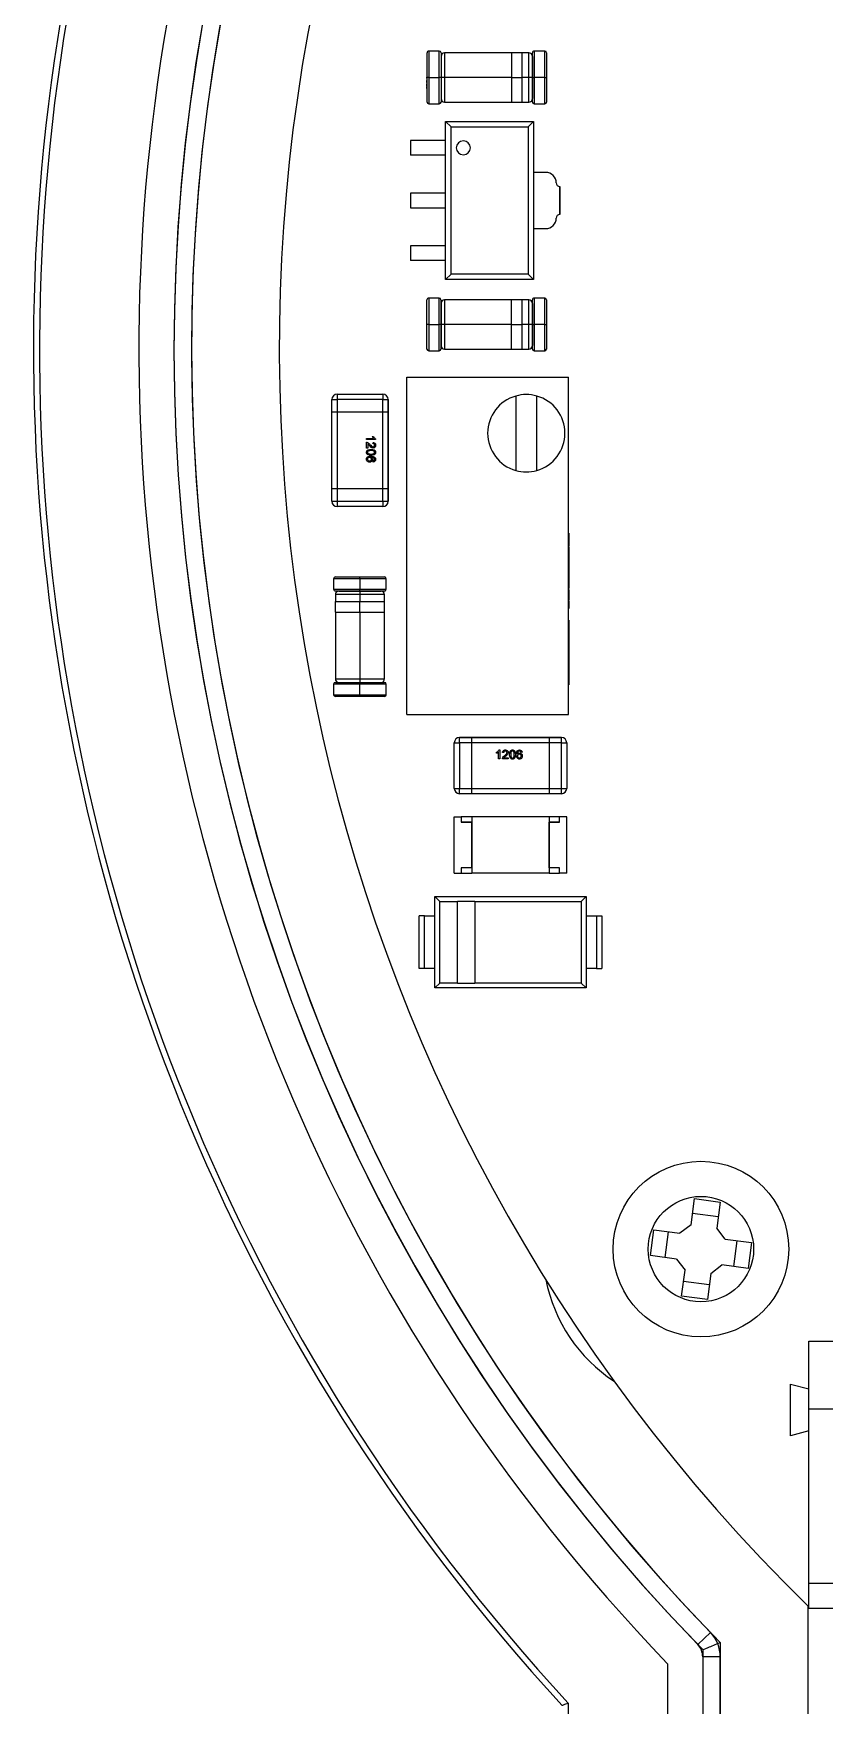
# Model space of a CAD drawing. Header units: millimetres. Extents: x 464 to 694, y 328 to 578.
# Drawn here: x 464.4 to 509.5, y 386.8 to 482 of the extents above; entities that cross this region are included whole.
import ezdxf

# ---------------------------------------------------------------- set-up
doc = ezdxf.new("R2010")
doc.units = ezdxf.units.MM

msp = doc.modelspace()

# ---------------------------------------------------------------- linework, layer by layer
at = {"color": 7, "linetype": 'Continuous', "lineweight": 25}
for p, q in [((486.832, 479.467), (486.832, 480.867)), ((487.532, 480.967), (486.932, 480.967)), ((486.932, 480.967), (486.932, 479.467)), ((487.532, 479.467), (487.532, 480.967)), ((487.632, 480.867), (487.632, 479.467)), ((491.634, 480.867), (487.834, 480.867)), ((487.834, 480.867), (487.834, 479.467)), ((492.234, 480.869), (491.634, 480.869)), ((491.634, 480.869), (491.634, 479.467)), ((492.234, 480.869), (492.234, 479.467)), ((492.634, 480.867), (492.234, 480.867)), ((492.634, 479.467), (492.634, 480.867)), ((492.836, 479.467), (492.836, 480.867)), ((493.536, 480.967), (492.936, 480.967)), ((492.936, 480.967), (492.936, 479.467)), ((493.536, 479.467), (493.536, 480.967)), ((493.636, 480.867), (493.636, 479.467)), ((486.83, 480.141), (486.832, 480.141)), ((486.83, 480.1), (486.832, 480.1)), ((486.83, 480), (486.832, 480)), ((486.83, 479.98), (486.832, 479.98)), ((486.83, 479.942), (486.832, 479.942)), ((486.83, 479.838), (486.832, 479.838)), ((487.634, 480.667), (487.632, 480.667)), ((487.634, 480.667), (487.634, 479.467)), ((492.836, 480.667), (492.834, 480.667)), ((492.834, 480.667), (492.834, 479.467)), ((486.83, 479.72), (486.832, 479.72)), ((486.83, 479.673), (486.832, 479.673)), ((486.83, 479.587), (486.832, 479.587)), ((486.83, 479.472), (486.83, 479.487)), ((486.83, 479.487), (486.832, 479.487)), ((486.83, 479.472), (486.832, 479.472)), ((486.83, 479.423), (486.83, 479.472)), ((486.83, 479.423), (486.832, 479.423)), ((486.83, 479.422), (486.83, 479.423)), ((486.83, 479.422), (486.832, 479.422)), ((486.83, 479.418), (486.832, 479.418)), ((486.83, 479.4), (486.832, 479.4)), ((486.83, 479.356), (486.832, 479.356)), ((486.83, 479.327), (486.832, 479.327)), ((486.83, 479.316), (486.832, 479.316)), ((486.83, 479.316), (486.832, 479.316)), ((486.83, 479.307), (486.832, 479.307)), ((486.83, 479.239), (486.83, 479.302)), ((486.83, 479.302), (486.832, 479.302)), ((486.83, 479.239), (486.832, 479.239)), ((486.83, 479.237), (486.83, 479.239)), ((486.83, 479.237), (486.832, 479.237)), ((486.83, 479.233), (486.83, 479.237)), ((486.83, 479.233), (486.832, 479.233)), ((486.83, 479.214), (486.83, 479.233)), ((486.83, 479.179), (486.83, 479.214)), ((486.83, 479.214), (486.832, 479.214)), ((486.83, 479.179), (486.832, 479.179)), ((486.83, 479.133), (486.832, 479.133)), ((486.83, 479.114), (486.832, 479.114)), ((486.83, 479.108), (486.83, 479.111)), ((486.83, 479.108), (486.832, 479.108)), ((486.83, 479.061), (486.83, 479.108)), ((486.83, 479.061), (486.832, 479.061)), ((486.83, 479.044), (486.83, 479.061)), ((486.83, 479.044), (486.832, 479.044)), ((486.83, 478.998), (486.83, 479.044)), ((486.83, 478.998), (486.832, 478.998)), ((486.83, 478.98), (486.832, 478.98)), ((486.83, 478.961), (486.832, 478.961)), ((486.83, 478.955), (486.832, 478.955)), ((486.83, 478.908), (486.83, 478.955)), ((486.83, 478.891), (486.83, 478.908)), ((486.83, 478.908), (486.832, 478.908)), ((486.83, 478.891), (486.832, 478.891)), ((486.83, 478.845), (486.83, 478.891)), ((486.83, 478.845), (486.832, 478.845)), ((486.932, 479.467), (486.832, 479.467)), ((486.832, 478.067), (486.832, 479.467)), ((486.932, 479.467), (487.532, 479.467)), ((486.932, 479.467), (486.932, 477.967)), ((487.632, 479.467), (487.532, 479.467)), ((487.532, 477.967), (487.532, 479.467)), ((487.632, 479.467), (487.632, 478.067)), ((487.632, 479.467), (487.634, 479.467)), ((487.634, 479.467), (487.634, 478.267)), ((487.834, 479.467), (487.634, 479.467)), ((491.634, 479.467), (487.834, 479.467)), ((487.834, 479.467), (487.834, 478.067)), ((491.634, 479.467), (492.234, 479.467)), ((491.634, 479.467), (491.634, 478.065)), ((492.234, 479.467), (492.234, 478.065)), ((492.634, 479.467), (492.234, 479.467)), ((492.834, 479.467), (492.634, 479.467)), ((492.634, 478.067), (492.634, 479.467)), ((492.834, 479.467), (492.834, 478.267)), ((492.836, 479.467), (492.834, 479.467)), ((492.836, 479.467), (492.936, 479.467)), ((492.836, 478.067), (492.836, 479.467)), ((493.536, 479.467), (492.936, 479.467)), ((492.936, 479.467), (492.936, 477.967)), ((493.536, 479.467), (493.636, 479.467)), ((493.536, 477.967), (493.536, 479.467)), ((493.636, 479.467), (493.636, 478.067)), ((486.932, 477.967), (487.532, 477.967)), ((487.632, 478.267), (487.634, 478.267)), ((487.834, 478.067), (491.634, 478.067)), ((491.634, 478.065), (492.234, 478.065)), ((492.234, 478.067), (492.634, 478.067)), ((492.834, 478.267), (492.836, 478.267)), ((492.936, 477.967), (493.536, 477.967)), ((487.892, 476.96), (488.201, 476.65)), ((487.892, 476.96), (492.892, 476.96)), ((487.892, 467.96), (487.892, 476.96)), ((492.892, 476.96), (492.583, 476.65)), ((492.892, 476.96), (492.892, 467.96)), ((492.892, 476.96), (492.892, 474.06)), ((488.201, 476.65), (492.583, 476.65)), ((488.201, 468.269), (488.201, 476.65)), ((492.583, 476.65), (492.583, 468.269)), ((485.892, 475.88), (485.892, 475.04)), ((487.892, 475.88), (485.892, 475.88)), ((487.892, 475.04), (485.892, 475.04)), ((493.592, 474.06), (492.892, 474.06)), ((494.192, 473.46), (494.192, 473.46)), ((494.392, 471.66), (494.392, 473.26)), ((494.392, 473.26), (494.392, 471.66)), ((494.392, 473.26), (494.392, 473.26)), ((485.892, 472.88), (485.892, 472.04)), ((487.892, 472.88), (485.892, 472.88)), ((485.892, 472.04), (487.892, 472.04)), ((494.192, 471.46), (494.192, 471.46)), ((494.392, 471.66), (494.392, 471.66)), ((492.892, 470.86), (492.892, 467.96)), ((492.892, 470.86), (493.592, 470.86)), ((485.892, 469.88), (485.892, 469.04)), ((487.892, 469.88), (485.892, 469.88)), ((487.892, 469.04), (485.892, 469.04)), ((487.892, 467.96), (488.201, 468.269)), ((492.892, 467.96), (487.892, 467.96)), ((492.583, 468.269), (488.201, 468.269)), ((492.583, 468.269), (492.892, 467.96)), ((486.827, 465.403), (486.827, 466.803)), ((487.527, 466.903), (486.927, 466.903)), ((486.927, 466.903), (486.927, 465.403)), ((487.527, 465.403), (487.527, 466.903)), ((487.627, 466.803), (487.627, 465.403)), ((487.629, 466.603), (487.627, 466.603)), ((487.629, 466.603), (487.629, 465.403)), ((491.629, 466.803), (487.829, 466.803)), ((487.829, 466.803), (487.829, 465.403)), ((492.229, 466.805), (491.629, 466.805)), ((491.629, 466.805), (491.629, 465.403)), ((492.229, 466.805), (492.229, 465.403)), ((492.629, 466.803), (492.229, 466.803)), ((492.629, 465.403), (492.629, 466.803)), ((492.831, 466.603), (492.829, 466.603)), ((492.829, 466.603), (492.829, 465.403)), ((492.831, 465.403), (492.831, 466.803)), ((493.531, 466.903), (492.931, 466.903)), ((492.931, 466.903), (492.931, 465.403)), ((493.531, 465.403), (493.531, 466.903)), ((493.631, 466.803), (493.631, 465.403)), ((486.825, 466.076), (486.827, 466.076)), ((486.825, 466.036), (486.827, 466.036)), ((486.825, 465.936), (486.827, 465.936)), ((486.825, 465.916), (486.827, 465.916)), ((486.825, 465.878), (486.827, 465.878)), ((486.825, 465.774), (486.827, 465.774)), ((486.825, 465.656), (486.827, 465.656)), ((486.825, 465.609), (486.827, 465.609)), ((486.825, 465.523), (486.827, 465.523)), ((486.825, 465.423), (486.827, 465.423)), ((486.825, 465.407), (486.825, 465.423)), ((486.825, 465.407), (486.827, 465.407)), ((486.825, 465.359), (486.825, 465.407)), ((486.825, 465.359), (486.827, 465.359)), ((486.825, 465.357), (486.825, 465.359)), ((486.825, 465.357), (486.827, 465.357)), ((486.825, 465.354), (486.827, 465.354)), ((486.825, 465.336), (486.827, 465.336)), ((486.825, 465.291), (486.827, 465.291)), ((486.825, 465.262), (486.827, 465.262)), ((486.825, 465.252), (486.827, 465.252)), ((486.825, 465.252), (486.827, 465.252)), ((486.825, 465.242), (486.827, 465.242)), ((486.825, 465.175), (486.825, 465.238)), ((486.825, 465.238), (486.827, 465.238)), ((486.825, 465.175), (486.827, 465.175)), ((486.825, 465.172), (486.825, 465.175)), ((486.825, 465.172), (486.827, 465.172)), ((486.825, 465.168), (486.825, 465.172)), ((486.825, 465.168), (486.827, 465.168)), ((486.825, 465.149), (486.825, 465.168)), ((486.825, 465.114), (486.825, 465.149)), ((486.825, 465.149), (486.827, 465.149)), ((486.825, 465.114), (486.827, 465.114)), ((486.825, 465.068), (486.827, 465.068)), ((486.825, 465.05), (486.827, 465.05)), ((486.825, 465.043), (486.825, 465.047)), ((486.825, 464.997), (486.825, 465.043)), ((486.825, 465.043), (486.827, 465.043)), ((486.825, 464.997), (486.827, 464.997)), ((486.825, 464.98), (486.825, 464.997)), ((486.825, 464.933), (486.825, 464.98)), ((486.825, 464.98), (486.827, 464.98)), ((486.825, 464.933), (486.827, 464.933)), ((486.825, 464.915), (486.827, 464.915)), ((486.825, 464.897), (486.827, 464.897)), ((486.825, 464.844), (486.825, 464.89)), ((486.825, 464.89), (486.827, 464.89)), ((486.825, 464.827), (486.825, 464.844)), ((486.825, 464.844), (486.827, 464.844)), ((486.825, 464.827), (486.827, 464.827)), ((486.825, 464.78), (486.825, 464.827)), ((486.825, 464.78), (486.827, 464.78)), ((486.827, 464.003), (486.827, 465.403)), ((486.927, 465.403), (486.827, 465.403)), ((486.927, 465.403), (487.527, 465.403)), ((486.927, 465.403), (486.927, 463.903)), ((487.627, 465.403), (487.527, 465.403)), ((487.527, 463.903), (487.527, 465.403)), ((487.627, 465.403), (487.627, 464.003)), ((487.627, 465.403), (487.629, 465.403)), ((487.829, 465.403), (487.629, 465.403)), ((487.629, 465.403), (487.629, 464.203)), ((491.629, 465.403), (487.829, 465.403)), ((487.829, 465.403), (487.829, 464.003)), ((491.629, 465.403), (492.229, 465.403)), ((491.629, 465.403), (491.629, 464.001)), ((492.229, 465.403), (492.229, 464.001)), ((492.629, 465.403), (492.229, 465.403)), ((492.829, 465.403), (492.629, 465.403)), ((492.629, 464.003), (492.629, 465.403)), ((492.829, 465.403), (492.829, 464.203)), ((492.831, 465.403), (492.829, 465.403)), ((492.831, 465.403), (492.931, 465.403)), ((492.831, 464.003), (492.831, 465.403)), ((493.531, 465.403), (492.931, 465.403)), ((492.931, 465.403), (492.931, 463.903)), ((493.531, 465.403), (493.631, 465.403)), ((493.531, 463.903), (493.531, 465.403)), ((493.631, 465.403), (493.631, 464.003)), ((486.927, 463.903), (487.527, 463.903)), ((487.627, 464.203), (487.629, 464.203)), ((487.829, 464.003), (491.629, 464.003)), ((491.629, 464.001), (492.229, 464.001)), ((492.229, 464.003), (492.629, 464.003)), ((492.829, 464.203), (492.831, 464.203)), ((492.931, 463.903), (493.531, 463.903)), ((485.683, 443.204), (485.683, 462.404)), ((485.683, 462.404), (494.883, 462.404)), ((494.883, 443.204), (494.883, 462.404)), ((481.417, 461.138), (481.717, 461.138)), ((481.417, 460.438), (481.417, 461.138)), ((481.717, 461.438), (484.317, 461.438)), ((481.717, 461.438), (481.717, 461.138)), ((484.317, 461.138), (481.717, 461.138)), ((481.717, 461.138), (481.717, 460.438)), ((484.317, 461.438), (484.317, 461.138)), ((484.317, 461.438), (484.317, 461.438)), ((484.317, 461.138), (484.617, 461.138)), ((484.317, 460.438), (484.317, 461.138)), ((484.617, 461.138), (484.617, 460.438)), ((484.617, 461.138), (484.617, 461.138)), ((484.617, 460.438), (484.617, 461.138)), ((491.883, 461.331), (491.883, 457.097)), ((493.083, 457.097), (493.083, 461.331)), ((481.417, 460.438), (481.717, 460.438)), ((481.417, 456.038), (481.417, 460.438)), ((481.717, 460.438), (481.717, 456.038)), ((481.717, 460.438), (484.317, 460.438)), ((484.317, 460.438), (484.617, 460.438)), ((484.317, 456.038), (484.317, 460.438)), ((484.617, 460.438), (484.617, 456.038)), ((484.617, 460.438), (484.617, 460.438)), ((484.617, 456.038), (484.617, 460.438)), ((483.392, 458.85), (483.392, 458.916)), ((483.392, 458.916), (483.792, 458.916)), ((483.906, 458.85), (483.392, 458.85)), ((483.716, 459.034), (483.777, 459.034)), ((483.906, 458.892), (483.906, 458.85)), ((483.906, 458.892), (483.906, 458.85)), ((483.392, 458.362), (483.392, 458.698)), ((483.458, 458.362), (483.392, 458.362)), ((483.458, 458.614), (483.458, 458.362)), ((483.458, 458.614), (483.458, 458.362)), ((483.761, 457.974), (483.745, 457.969)), ((483.754, 458.626), (483.761, 458.692)), ((483.766, 458.276), (483.782, 458.271)), ((483.774, 457.572), (483.767, 457.638)), ((481.417, 455.338), (481.417, 456.038)), ((481.717, 456.038), (481.417, 456.038)), ((484.317, 456.038), (481.717, 456.038)), ((481.717, 456.038), (481.717, 455.338)), ((484.317, 455.338), (484.317, 456.038)), ((484.617, 456.038), (484.317, 456.038)), ((484.617, 456.038), (484.617, 455.338)), ((484.617, 456.038), (484.617, 456.038)), ((484.617, 455.338), (484.617, 456.038)), ((481.417, 455.338), (481.717, 455.338)), ((481.717, 455.338), (484.317, 455.338)), ((481.717, 455.338), (481.717, 455.038)), ((484.317, 455.038), (481.717, 455.038)), ((484.317, 455.338), (484.617, 455.338)), ((484.317, 455.338), (484.317, 455.038)), ((484.317, 455.038), (484.317, 455.038)), ((484.617, 455.338), (484.617, 455.338)), ((494.903, 453.523), (494.883, 453.523)), ((494.903, 453.213), (494.883, 453.213)), ((494.903, 453.101), (494.883, 453.101)), ((494.903, 453.523), (494.903, 453.213)), ((494.903, 453.213), (494.903, 453.101)), ((494.903, 453.101), (494.903, 452.791)), ((494.903, 452.791), (494.883, 452.791)), ((494.903, 452.746), (494.883, 452.746)), ((494.903, 452.623), (494.883, 452.623)), ((494.903, 452.504), (494.883, 452.504)), ((494.903, 452.194), (494.883, 452.194)), ((494.903, 452.504), (494.903, 452.194)), ((494.903, 452.194), (494.903, 452.082)), ((494.903, 452.082), (494.883, 452.082)), ((494.903, 451.772), (494.883, 451.772)), ((494.903, 451.727), (494.883, 451.727)), ((494.903, 451.604), (494.883, 451.604)), ((494.903, 451.297), (494.883, 451.297)), ((494.903, 452.082), (494.903, 451.772)), ((494.903, 451.772), (494.903, 451.735)), ((494.903, 451.297), (494.903, 451.065)), ((481.515, 450.929), (481.515, 450.329)), ((483.015, 450.929), (481.515, 450.929)), ((481.515, 450.329), (483.015, 450.329)), ((481.615, 451.029), (483.015, 451.029)), ((483.015, 450.929), (483.015, 451.029)), ((483.015, 451.029), (484.415, 451.029)), ((483.015, 450.929), (483.015, 450.329)), ((484.515, 450.929), (483.015, 450.929)), ((483.015, 450.229), (483.015, 450.329)), ((483.015, 450.329), (484.515, 450.329)), ((484.515, 450.329), (484.515, 450.929)), ((494.903, 451.065), (494.883, 451.065)), ((494.903, 450.939), (494.883, 450.939)), ((494.903, 450.911), (494.883, 450.911)), ((494.903, 450.893), (494.883, 450.893)), ((494.903, 450.474), (494.883, 450.474)), ((494.903, 450.445), (494.883, 450.445)), ((494.903, 450.38), (494.883, 450.38)), ((494.903, 450.379), (494.883, 450.379)), ((494.903, 450.311), (494.883, 450.311)), ((494.903, 451.065), (494.903, 450.939)), ((494.903, 450.939), (494.903, 450.911)), ((494.903, 450.911), (494.903, 450.893)), ((494.903, 450.893), (494.903, 450.474)), ((494.903, 450.465), (494.903, 450.445)), ((481.613, 449.627), (481.613, 449.027)), ((481.613, 449.627), (483.015, 449.627)), ((483.015, 450.229), (481.615, 450.229)), ((481.615, 450.027), (481.615, 449.627)), ((483.015, 450.027), (481.615, 450.027)), ((481.815, 450.229), (481.815, 450.227)), ((481.815, 450.227), (483.015, 450.227)), ((484.415, 450.229), (483.015, 450.229)), ((483.015, 450.229), (483.015, 450.227)), ((483.015, 450.227), (483.015, 450.027)), ((483.015, 450.227), (484.215, 450.227)), ((483.015, 450.027), (483.015, 449.627)), ((484.415, 450.027), (483.015, 450.027)), ((483.015, 449.027), (483.015, 449.627)), ((483.015, 449.627), (484.417, 449.627)), ((484.215, 450.227), (484.215, 450.229)), ((484.415, 449.627), (484.415, 450.027)), ((484.417, 449.027), (484.417, 449.627)), ((494.903, 450.118), (494.883, 450.118)), ((494.903, 449.819), (494.883, 449.819)), ((494.903, 449.702), (494.883, 449.702)), ((494.903, 449.677), (494.883, 449.677)), ((494.903, 449.668), (494.883, 449.668)), ((494.903, 449.344), (494.883, 449.344)), ((494.903, 449.677), (494.903, 449.668)), ((494.903, 449.668), (494.903, 449.344)), ((494.903, 449.344), (494.903, 449.239)), ((481.613, 449.027), (483.015, 449.027)), ((481.615, 449.027), (481.615, 445.227)), ((483.015, 449.027), (484.417, 449.027)), ((483.015, 449.027), (483.015, 445.227)), ((484.415, 445.227), (484.415, 449.027)), ((494.903, 449.239), (494.883, 449.239)), ((494.903, 448.573), (494.883, 448.573)), ((494.903, 448), (494.883, 448)), ((494.903, 447.688), (494.883, 447.688)), ((494.903, 446.902), (494.883, 446.902)), ((494.903, 446.207), (494.883, 446.207)), ((494.903, 445.953), (494.883, 445.953)), ((494.903, 445.82), (494.883, 445.82)), ((481.515, 444.925), (481.515, 444.325)), ((483.015, 444.925), (481.515, 444.925)), ((481.615, 445.227), (483.015, 445.227)), ((481.615, 445.025), (483.015, 445.025)), ((481.815, 445.027), (481.815, 445.025)), ((481.815, 445.027), (483.015, 445.027)), ((483.015, 445.227), (483.015, 445.027)), ((483.015, 445.227), (484.415, 445.227)), ((483.015, 445.027), (484.215, 445.027)), ((483.015, 445.025), (483.015, 445.027)), ((483.015, 445.025), (483.015, 444.925)), ((483.015, 445.025), (484.415, 445.025)), ((483.015, 444.325), (483.015, 444.925)), ((484.515, 444.925), (483.015, 444.925)), ((484.215, 445.025), (484.215, 445.027)), ((484.515, 444.325), (484.515, 444.925)), ((494.903, 445.155), (494.883, 445.155)), ((494.903, 444.883), (494.883, 444.883)), ((481.515, 444.325), (483.015, 444.325)), ((483.015, 444.225), (481.615, 444.225)), ((482.342, 444.223), (482.342, 444.225)), ((482.382, 444.223), (482.382, 444.225)), ((482.482, 444.223), (482.482, 444.225)), ((482.502, 444.223), (482.502, 444.225)), ((482.54, 444.223), (482.54, 444.225)), ((482.644, 444.223), (482.644, 444.225)), ((482.762, 444.223), (482.762, 444.225)), ((482.809, 444.223), (482.809, 444.225)), ((482.895, 444.223), (482.895, 444.225)), ((482.995, 444.223), (482.995, 444.225)), ((483.011, 444.223), (482.995, 444.223)), ((483.011, 444.223), (483.011, 444.225)), ((483.059, 444.223), (483.011, 444.223)), ((483.015, 444.325), (483.015, 444.225)), ((483.015, 444.325), (484.515, 444.325)), ((484.415, 444.225), (483.015, 444.225)), ((483.059, 444.223), (483.059, 444.225)), ((483.061, 444.223), (483.059, 444.223)), ((483.061, 444.223), (483.061, 444.225)), ((483.064, 444.223), (483.064, 444.225)), ((483.082, 444.223), (483.082, 444.225)), ((483.127, 444.223), (483.127, 444.225)), ((483.156, 444.223), (483.156, 444.225)), ((483.166, 444.223), (483.166, 444.225)), ((483.166, 444.223), (483.166, 444.225)), ((483.176, 444.223), (483.176, 444.225)), ((483.18, 444.223), (483.18, 444.225)), ((483.243, 444.223), (483.18, 444.223)), ((483.243, 444.223), (483.243, 444.225)), ((483.246, 444.223), (483.243, 444.223)), ((483.246, 444.223), (483.246, 444.225)), ((483.25, 444.223), (483.246, 444.223)), ((483.25, 444.223), (483.25, 444.225)), ((483.269, 444.223), (483.25, 444.223)), ((483.269, 444.223), (483.269, 444.225)), ((483.304, 444.223), (483.269, 444.223)), ((483.304, 444.223), (483.304, 444.225)), ((483.35, 444.223), (483.35, 444.225)), ((483.368, 444.223), (483.368, 444.225)), ((483.375, 444.223), (483.371, 444.223)), ((483.375, 444.223), (483.375, 444.225)), ((483.421, 444.223), (483.375, 444.223)), ((483.421, 444.223), (483.421, 444.225)), ((483.438, 444.223), (483.421, 444.223)), ((483.438, 444.223), (483.438, 444.225)), ((483.485, 444.223), (483.438, 444.223)), ((483.485, 444.223), (483.485, 444.225)), ((483.503, 444.223), (483.503, 444.225)), ((483.521, 444.223), (483.521, 444.225)), ((483.528, 444.223), (483.528, 444.225)), ((483.574, 444.223), (483.528, 444.223)), ((483.574, 444.223), (483.574, 444.225)), ((483.591, 444.223), (483.574, 444.223)), ((483.591, 444.223), (483.591, 444.225)), ((483.638, 444.223), (483.591, 444.223)), ((483.638, 444.223), (483.638, 444.225)), ((485.683, 443.204), (494.883, 443.204)), ((488.685, 441.594), (488.685, 441.894)), ((488.685, 441.894), (489.385, 441.894)), ((488.685, 441.894), (488.685, 441.894)), ((489.385, 441.894), (488.685, 441.894)), ((489.385, 441.594), (489.385, 441.894)), ((489.385, 441.894), (493.785, 441.894)), ((489.385, 441.894), (489.385, 441.894)), ((493.785, 441.894), (489.385, 441.894)), ((493.785, 441.894), (493.785, 441.594)), ((493.785, 441.894), (494.485, 441.894)), ((494.485, 441.894), (493.785, 441.894)), ((493.785, 441.894), (493.785, 441.894)), ((494.485, 441.594), (494.485, 441.894)), ((494.485, 441.894), (494.485, 441.894)), ((488.385, 441.594), (488.685, 441.594)), ((488.385, 438.994), (488.385, 441.594)), ((488.385, 441.594), (488.385, 441.594)), ((488.685, 441.594), (488.685, 438.994)), ((489.385, 441.594), (488.685, 441.594)), ((489.385, 438.994), (489.385, 441.594)), ((493.785, 441.594), (489.385, 441.594)), ((490.789, 440.993), (490.789, 441.054)), ((490.908, 440.669), (490.908, 441.069)), ((490.931, 441.182), (490.974, 441.182)), ((490.931, 441.182), (490.974, 441.182)), ((490.974, 441.182), (490.974, 440.669)), ((491.197, 441.031), (491.132, 441.038)), ((491.21, 440.735), (491.461, 440.735)), ((491.21, 440.735), (491.461, 440.735)), ((491.461, 440.735), (491.461, 440.669)), ((491.548, 441.043), (491.552, 441.059)), ((491.926, 441.013), (491.928, 441.03)), ((492.251, 441.051), (492.185, 441.044)), ((494.485, 441.594), (493.785, 441.594)), ((493.785, 441.594), (493.785, 438.994)), ((494.485, 441.594), (494.785, 441.594)), ((494.485, 438.994), (494.485, 441.594)), ((494.785, 441.594), (494.785, 438.994)), ((494.785, 441.594), (494.785, 441.594)), ((490.974, 440.669), (490.908, 440.669)), ((491.461, 440.669), (491.125, 440.669)), ((488.385, 438.994), (488.685, 438.994)), ((488.685, 438.994), (489.385, 438.994)), ((488.685, 438.694), (488.685, 438.994)), ((489.385, 438.994), (493.785, 438.994)), ((489.385, 438.694), (489.385, 438.994)), ((493.785, 438.994), (494.485, 438.994)), ((493.785, 438.994), (493.785, 438.694)), ((494.485, 438.994), (494.785, 438.994)), ((494.485, 438.694), (494.485, 438.994)), ((489.385, 438.694), (488.685, 438.694)), ((493.785, 438.694), (489.385, 438.694)), ((494.485, 438.694), (493.785, 438.694)), ((488.383, 434.171), (488.383, 437.371)), ((488.383, 437.371), (488.783, 437.371)), ((488.383, 437.371), (488.383, 437.371)), ((488.383, 437.371), (488.483, 437.371)), ((488.483, 437.371), (488.483, 437.371)), ((488.483, 437.371), (488.783, 437.371)), ((488.783, 437.371), (488.783, 437.071)), ((489.383, 437.371), (488.783, 437.371)), ((489.383, 437.371), (488.783, 437.371)), ((488.783, 437.071), (489.383, 437.071)), ((489.383, 437.071), (488.783, 437.071)), ((489.383, 437.371), (489.383, 434.171)), ((493.783, 437.371), (489.383, 437.371)), ((493.783, 437.371), (489.383, 437.371)), ((489.383, 434.471), (489.383, 437.071)), ((493.783, 437.371), (493.783, 434.171)), ((494.383, 437.371), (493.783, 437.371)), ((494.383, 437.371), (493.783, 437.371)), ((493.783, 434.471), (493.783, 437.071)), ((493.783, 437.071), (494.383, 437.071)), ((494.383, 437.071), (493.783, 437.071)), ((494.783, 437.371), (494.383, 437.371)), ((494.683, 437.371), (494.383, 437.371)), ((494.383, 437.071), (494.383, 437.371)), ((494.683, 437.371), (494.683, 437.371)), ((494.783, 437.371), (494.683, 437.371)), ((494.783, 437.371), (494.783, 437.371)), ((494.783, 434.171), (494.783, 437.371)), ((488.383, 434.171), (488.783, 434.171)), ((489.383, 434.471), (488.783, 434.471)), ((488.783, 434.471), (488.783, 434.171)), ((488.783, 434.171), (489.383, 434.171)), ((493.783, 434.171), (489.383, 434.171)), ((494.383, 434.471), (493.783, 434.471)), ((493.783, 434.171), (494.383, 434.171)), ((494.383, 434.171), (494.383, 434.471)), ((494.783, 434.171), (494.383, 434.171)), ((487.284, 432.834), (495.884, 432.834)), ((487.562, 432.553), (487.284, 432.834)), ((487.284, 431.734), (487.284, 432.834)), ((487.562, 432.553), (488.562, 432.553)), ((487.562, 427.915), (487.562, 432.553)), ((488.562, 427.915), (488.562, 432.553)), ((489.562, 432.553), (488.562, 432.553)), ((489.562, 432.553), (495.605, 432.553)), ((489.562, 432.553), (489.562, 427.915)), ((495.605, 432.553), (495.884, 432.834)), ((495.605, 432.553), (495.605, 427.915)), ((495.884, 432.834), (495.884, 431.734)), ((486.384, 428.734), (486.384, 431.734)), ((486.684, 428.734), (486.684, 431.734)), ((486.684, 431.734), (487.284, 431.734)), ((487.284, 428.734), (487.284, 431.734)), ((495.884, 431.734), (495.884, 428.734)), ((495.884, 431.734), (496.484, 431.734)), ((496.484, 431.734), (496.484, 428.734)), ((496.784, 431.734), (496.784, 428.734)), ((487.284, 428.734), (486.684, 428.734)), ((487.284, 427.634), (487.284, 428.734)), ((495.884, 428.734), (495.884, 427.634)), ((496.484, 428.734), (495.884, 428.734)), ((487.284, 427.634), (487.562, 427.915)), ((495.884, 427.634), (487.284, 427.634)), ((488.562, 427.915), (487.562, 427.915)), ((488.562, 427.915), (489.562, 427.915)), ((495.605, 427.915), (489.562, 427.915)), ((495.605, 427.915), (495.884, 427.634)), ((501.861, 414.153), (502.056, 415.64)), ((502.056, 415.64), (503.524, 415.447)), ((503.524, 415.447), (503.329, 413.96)), ((501.861, 414.153), (501.233, 413.67)), ((501.947, 414.81), (503.415, 414.617)), ((499.553, 412.398), (499.746, 413.866)), ((499.746, 413.866), (501.233, 413.67)), ((500.383, 412.289), (500.576, 413.757)), ((503.811, 413.332), (503.329, 413.96)), ((503.811, 413.332), (505.298, 413.137)), ((504.468, 413.246), (504.276, 411.778)), ((505.298, 413.137), (505.106, 411.669)), ((501.04, 412.203), (499.553, 412.398)), ((501.04, 412.203), (501.523, 411.575)), ((501.328, 410.088), (501.523, 411.575)), ((502.99, 411.382), (502.795, 409.895)), ((502.99, 411.382), (503.618, 411.865)), ((505.106, 411.669), (503.618, 411.865)), ((502.904, 410.725), (501.437, 410.918)), ((502.795, 409.895), (501.328, 410.088)), ((508.576, 403.674), (508.576, 407.534)), ((508.576, 407.534), (578.576, 407.534)), ((507.516, 405.084), (508.576, 404.814)), ((507.516, 402.144), (507.516, 405.084)), ((508.576, 393.754), (508.576, 403.674)), ((508.576, 403.674), (578.576, 403.674)), ((508.576, 402.414), (507.516, 402.144)), ((508.576, 392.334), (508.576, 393.754)), ((508.576, 393.754), (578.576, 393.754)), ((508.526, 376.448), (508.526, 392.448)), ((508.576, 392.334), (578.576, 392.334)), ((502.964, 390.951), (502.245, 390.256)), ((503.526, 390.374), (503.526, 375.448)), ((502.526, 389.967), (502.526, 374.448)), ((503.526, 389.561), (502.526, 389.561)), ((502.526, 389.561), (502.526, 373.448)), ((502.526, 389.561), (502.526, 373.448)), ((503.526, 373.448), (503.526, 389.561)), ((500.526, 389.158), (500.526, 372.448)), ((500.526, 389.158), (500.526, 372.448)), ((494.869, 386.916), (494.869, 358.448))]:
    msp.add_line(p, q, dxfattribs=at)
for radius in [5, 3]:
    msp.add_circle((502.426, 412.768), radius, dxfattribs=at)
for centre, radius, start, end in [((578.526, 464), 100.099, 314.4115, 225.62855), ((578.526, 464), 114.099, 141.92777, 222.59109), ((578.526, 464), 114.099, 141.92777, 222.59109), ((578.526, 464), 114.099, 141.92777, 222.59109), ((578.526, 464), 113.756, 141.80392, 222.65841), ((578.526, 464), 108.099, 140.47388, 223.81654), ((578.526, 464), 108.099, 140.47388, 223.81654), ((578.526, 464), 106.099, 140.92895, 224.2492), ((578.526, 464), 106.099, 141.16164, 224.03127), ((578.526, 464), 106.099, 141.16164, 224.03127), ((578.526, 464), 105.099, 141.16164, 224.03127), ((578.526, 464), 105.099, 141.16164, 224.4704), ((486.932, 480.867), 0.1, 90.00001, 180.00001), ((487.532, 480.867), 0.1, 0.00001, 90.00001), ((487.834, 480.667), 0.2, 90.00001, 180.00001), ((492.634, 480.667), 0.2, 0.00001, 90.00001), ((492.936, 480.867), 0.1, 90.00001, 180.00001), ((493.536, 480.867), 0.1, 0.00001, 90.00001), ((486.932, 478.067), 0.1, 180.00001, 270.00001), ((487.532, 478.067), 0.1, 270.00001, 0.00001), ((487.834, 478.267), 0.2, 180.00001, 270.00001), ((492.634, 478.267), 0.2, 270.00001, 0.00001), ((492.936, 478.067), 0.1, 180.00001, 270.00001), ((493.536, 478.067), 0.1, 270.00001, 0.00001), ((488.901, 475.46), 0.4, 0, 180), ((488.901, 475.46), 0.4, 90, 180), ((488.901, 475.46), 0.4, 180, 0), ((488.901, 475.46), 0.4, 180, 270), ((493.592, 473.46), 0.6, 0, 90), ((493.592, 473.46), 0.6, 0, 90), ((494.392, 473.46), 0.2, 180, 270), ((494.392, 473.46), 0.2, 180, 270), ((493.592, 471.46), 0.6, 270, 0), ((493.592, 471.46), 0.6, 270, 0), ((494.392, 471.46), 0.2, 90, 180), ((494.392, 471.46), 0.2, 90, 180), ((486.927, 466.803), 0.1, 90.00001, 180.00001), ((487.527, 466.803), 0.1, 0.00001, 90.00001), ((487.829, 466.603), 0.2, 90.00001, 180.00001), ((492.629, 466.603), 0.2, 0.00001, 90.00001), ((492.931, 466.803), 0.1, 90.00001, 180.00001), ((493.531, 466.803), 0.1, 0.00001, 90.00001), ((486.927, 464.003), 0.1, 180.00001, 270.00001), ((487.527, 464.003), 0.1, 270.00001, 0.00001), ((487.829, 464.203), 0.2, 180.00001, 270.00001), ((492.629, 464.203), 0.2, 270.00001, 0.00001), ((492.931, 464.003), 0.1, 180.00001, 270.00001), ((493.531, 464.003), 0.1, 270.00001, 0.00001), ((481.717, 461.138), 0.3, 90, 180), ((484.317, 461.138), 0.3, 0, 90), ((484.317, 461.138), 0.3, 0, 90), ((492.483, 459.214), 2.2, 105.82662, 180), ((492.483, 459.214), 2.2, 74.17338, 105.82662), ((492.483, 459.214), 2.2, 0, 74.17338), ((492.483, 459.214), 2.2, 180, 254.17338), ((492.483, 459.214), 2.2, 285.82662, 0), ((492.483, 459.214), 2.2, 254.17338, 285.82662), ((481.717, 455.338), 0.3, 180, 270), ((484.317, 455.338), 0.3, 270, 0), ((484.317, 455.338), 0.3, 270, 0), ((481.615, 450.929), 0.1, 90, 180), ((481.615, 450.329), 0.1, 180, 270), ((484.415, 450.929), 0.1, 0, 90), ((484.415, 450.329), 0.1, 270, 0), ((481.815, 450.027), 0.2, 90, 180), ((484.215, 450.027), 0.2, 0, 90), ((481.615, 444.925), 0.1, 90, 180), ((481.815, 445.227), 0.2, 180, 270), ((484.215, 445.227), 0.2, 270, 0), ((484.415, 444.925), 0.1, 0, 90), ((481.615, 444.325), 0.1, 180, 270), ((484.415, 444.325), 0.1, 270, 0), ((488.685, 441.594), 0.3, 90, 180), ((488.685, 441.594), 0.3, 90, 180), ((494.485, 441.594), 0.3, 0, 90), ((494.485, 441.594), 0.3, 0, 90), ((488.685, 438.994), 0.3, 180, 270), ((494.485, 438.994), 0.3, 270, 0), ((502.426, 412.768), 9, 191.19693, 236.70245), ((501.526, 389.561), 2, 0, 44.03127), ((501.526, 389.561), 1, 0, 44.03127), ((501.526, 389.561), 1, 0, 44.03127)]:
    msp.add_arc(centre, radius, start, end, dxfattribs=at)
for points, knots in [([(483.792, 458.916), (483.775, 458.936), (483.745, 458.972), (483.725, 459.015), (483.716, 459.034)], [0, 0, 0, 0, 0.559686, 1, 1, 1, 1]), ([(483.777, 459.034), (483.795, 459.002), (483.828, 458.945), (483.882, 458.908), (483.906, 458.892)], [0, 0, 0, 0, 0.560427, 1, 1, 1, 1]), ([(483.777, 459.034), (483.795, 459.002), (483.828, 458.945), (483.882, 458.908), (483.906, 458.892)], [0, 0, 0, 0, 0.560427, 1, 1, 1, 1]), ([(483.385, 458.125), (483.387, 458.15), (483.391, 458.194), (483.422, 458.226), (483.435, 458.24)], [0, 0, 0, 0, 0.559716, 1, 1, 1, 1]), ([(483.645, 457.961), (483.616, 457.962), (483.558, 457.963), (483.487, 457.98), (483.436, 458.009), (483.405, 458.041), (483.388, 458.082), (483.386, 458.111), (483.385, 458.125)], [0, 0, 0, 0, 0.250479, 0.500353, 0.625387, 0.750173, 0.874968, 1, 1, 1, 1]), ([(483.385, 457.728), (483.387, 457.75), (483.391, 457.793), (483.427, 457.849), (483.485, 457.889), (483.556, 457.906), (483.607, 457.907), (483.632, 457.908)], [0, 0, 0, 0, 0.186506, 0.372724, 0.558994, 0.779255, 1, 1, 1, 1]), ([(483.392, 458.698), (483.401, 458.698), (483.416, 458.698), (483.431, 458.693), (483.438, 458.691)], [0, 0, 0, 0, 0.5599563, 1, 1, 1, 1]), ([(483.435, 458.24), (483.472, 458.258), (483.539, 458.289), (483.613, 458.29), (483.645, 458.29)], [0, 0, 0, 0, 0.557973, 1, 1, 1, 1]), ([(483.438, 458.691), (483.47, 458.675), (483.527, 458.645), (483.566, 458.595), (483.584, 458.573)], [0, 0, 0, 0, 0.558359, 1, 1, 1, 1]), ([(483.438, 458.691), (483.47, 458.675), (483.527, 458.645), (483.566, 458.595), (483.584, 458.573)], [0, 0, 0, 0, 0.558359, 1, 1, 1, 1]), ([(483.645, 458.224), (483.625, 458.224), (483.583, 458.223), (483.531, 458.216), (483.491, 458.203), (483.467, 458.183), (483.448, 458.157), (483.446, 458.136), (483.445, 458.125)], [0, 0, 0, 0, 0.250525, 0.500809, 0.625902, 0.750761, 0.875415, 1, 1, 1, 1]), ([(483.445, 458.125), (483.446, 458.115), (483.448, 458.094), (483.467, 458.068), (483.491, 458.048), (483.531, 458.034), (483.583, 458.028), (483.625, 458.027), (483.645, 458.027)], [0, 0, 0, 0, 0.124544, 0.249196, 0.374051, 0.499141, 0.749452, 1, 1, 1, 1]), ([(483.553, 458.512), (483.537, 458.532), (483.508, 458.569), (483.473, 458.6), (483.458, 458.614)], [0, 0, 0, 0, 0.560619, 1, 1, 1, 1]), ([(483.764, 458.369), (483.739, 458.373), (483.69, 458.379), (483.619, 458.435), (483.578, 458.482), (483.553, 458.512)], [0, 0, 0, 0, 0.278741, 0.558834, 1, 1, 1, 1]), ([(483.584, 458.573), (483.612, 458.54), (483.651, 458.494), (483.712, 458.444), (483.746, 458.438), (483.763, 458.435)], [0, 0, 0, 0, 0.561313, 0.781386, 1, 1, 1, 1]), ([(483.584, 458.573), (483.612, 458.54), (483.651, 458.494), (483.712, 458.444), (483.746, 458.438), (483.763, 458.435)], [0, 0, 0, 0, 0.561313, 0.781386, 1, 1, 1, 1]), ([(483.632, 457.908), (483.675, 457.907), (483.752, 457.906), (483.818, 457.869), (483.847, 457.852)], [0, 0, 0, 0, 0.561396, 1, 1, 1, 1]), ([(483.645, 458.29), (483.674, 458.289), (483.732, 458.288), (483.804, 458.271), (483.855, 458.242), (483.885, 458.21), (483.903, 458.169), (483.905, 458.14), (483.906, 458.125)], [0, 0, 0, 0, 0.2504947, 0.5003715, 0.625439, 0.7502082, 0.8749802, 1, 1, 1, 1]), ([(483.811, 458.194), (483.781, 458.205), (483.728, 458.224), (483.671, 458.224), (483.645, 458.224)], [0, 0, 0, 0, 0.558059, 1, 1, 1, 1]), ([(483.645, 458.027), (483.666, 458.027), (483.708, 458.028), (483.76, 458.034), (483.8, 458.048), (483.825, 458.068), (483.843, 458.095), (483.845, 458.116), (483.846, 458.126)], [0, 0, 0, 0, 0.250523, 0.5008, 0.625865, 0.75074, 0.875367, 1, 1, 1, 1]), ([(483.906, 458.125), (483.905, 458.111), (483.903, 458.082), (483.885, 458.041), (483.856, 458.008), (483.803, 457.981), (483.733, 457.962), (483.674, 457.961), (483.645, 457.961)], [0, 0, 0, 0, 0.1250187, 0.2499347, 0.3746347, 0.4996956, 0.7495805, 1, 1, 1, 1]), ([(483.846, 458.529), (483.845, 458.543), (483.843, 458.571), (483.82, 458.605), (483.788, 458.623), (483.765, 458.625), (483.754, 458.626)], [0, 0, 0, 0, 0.2804101, 0.559489, 0.7793747, 1, 1, 1, 1]), ([(483.761, 458.692), (483.784, 458.688), (483.829, 458.68), (483.879, 458.636), (483.903, 458.581), (483.905, 458.545), (483.906, 458.527)], [0, 0, 0, 0, 0.2802352, 0.558893, 0.7791323, 1, 1, 1, 1]), ([(483.761, 458.692), (483.784, 458.688), (483.829, 458.68), (483.879, 458.636), (483.903, 458.581), (483.905, 458.545), (483.906, 458.527)], [0, 0, 0, 0, 0.280235, 0.558893, 0.779132, 1, 1, 1, 1]), ([(483.763, 458.435), (483.776, 458.437), (483.803, 458.44), (483.83, 458.467), (483.845, 458.498), (483.846, 458.518), (483.846, 458.529)], [0, 0, 0, 0, 0.27908, 0.558612, 0.779043, 1, 1, 1, 1]), ([(483.906, 458.527), (483.904, 458.505), (483.901, 458.46), (483.865, 458.406), (483.817, 458.374), (483.781, 458.371), (483.764, 458.369)], [0, 0, 0, 0, 0.280482, 0.559644, 0.779749, 1, 1, 1, 1]), ([(483.906, 458.527), (483.904, 458.505), (483.901, 458.46), (483.865, 458.406), (483.817, 458.374), (483.781, 458.371), (483.764, 458.369)], [0, 0, 0, 0, 0.2804823, 0.5596436, 0.7797486, 1, 1, 1, 1]), ([(483.846, 458.126), (483.846, 458.134), (483.845, 458.148), (483.834, 458.174), (483.82, 458.187), (483.811, 458.194)], [0, 0, 0, 0, 0.280453, 0.560688, 1, 1, 1, 1]), ([(483.561, 457.566), (483.536, 457.568), (483.486, 457.573), (483.426, 457.613), (483.391, 457.669), (483.387, 457.708), (483.385, 457.728)], [0, 0, 0, 0, 0.28023, 0.559761, 0.779759, 1, 1, 1, 1]), ([(483.562, 457.842), (483.546, 457.84), (483.512, 457.836), (483.472, 457.81), (483.448, 457.773), (483.446, 457.746), (483.445, 457.733)], [0, 0, 0, 0, 0.280082, 0.55977, 0.779688, 1, 1, 1, 1]), ([(483.562, 457.842), (483.546, 457.84), (483.512, 457.836), (483.472, 457.81), (483.448, 457.773), (483.446, 457.746), (483.445, 457.733)], [0, 0, 0, 0, 0.280082, 0.55977, 0.779688, 1, 1, 1, 1]), ([(483.445, 457.733), (483.446, 457.717), (483.45, 457.684), (483.483, 457.65), (483.521, 457.634), (483.546, 457.632), (483.559, 457.631)], [0, 0, 0, 0, 0.279489, 0.558551, 0.778978, 1, 1, 1, 1]), ([(483.559, 457.631), (483.575, 457.633), (483.607, 457.635), (483.646, 457.661), (483.666, 457.698), (483.668, 457.723), (483.669, 457.736)], [0, 0, 0, 0, 0.280456, 0.559364, 0.779311, 1, 1, 1, 1]), ([(483.728, 457.717), (483.725, 457.694), (483.718, 457.647), (483.672, 457.596), (483.617, 457.569), (483.58, 457.567), (483.561, 457.566)], [0, 0, 0, 0, 0.279141, 0.558815, 0.77917, 1, 1, 1, 1]), ([(483.728, 457.717), (483.725, 457.694), (483.718, 457.647), (483.672, 457.596), (483.617, 457.569), (483.58, 457.567), (483.561, 457.566)], [0, 0, 0, 0, 0.279141, 0.558815, 0.77917, 1, 1, 1, 1]), ([(483.669, 457.736), (483.667, 457.751), (483.663, 457.783), (483.635, 457.819), (483.6, 457.84), (483.575, 457.841), (483.562, 457.842)], [0, 0, 0, 0, 0.2797398, 0.5593387, 0.7794116, 1, 1, 1, 1]), ([(483.831, 457.781), (483.819, 457.793), (483.794, 457.818), (483.733, 457.84), (483.688, 457.841), (483.66, 457.842)], [0, 0, 0, 0, 0.279359, 0.559176, 1, 1, 1, 1]), ([(483.66, 457.842), (483.681, 457.823), (483.72, 457.79), (483.725, 457.74), (483.728, 457.717)], [0, 0, 0, 0, 0.558625, 1, 1, 1, 1]), ([(483.66, 457.842), (483.681, 457.823), (483.72, 457.79), (483.725, 457.74), (483.728, 457.717)], [0, 0, 0, 0, 0.558625, 1, 1, 1, 1]), ([(483.767, 457.638), (483.778, 457.641), (483.797, 457.646), (483.813, 457.657), (483.82, 457.662)], [0, 0, 0, 0, 0.5604877, 1, 1, 1, 1]), ([(483.906, 457.72), (483.904, 457.7), (483.901, 457.659), (483.867, 457.61), (483.822, 457.581), (483.79, 457.575), (483.774, 457.572)], [0, 0, 0, 0, 0.280049, 0.559187, 0.779374, 1, 1, 1, 1]), ([(483.906, 457.72), (483.904, 457.7), (483.901, 457.659), (483.867, 457.61), (483.822, 457.581), (483.79, 457.575), (483.774, 457.572)], [0, 0, 0, 0, 0.280049, 0.5591871, 0.7793744, 1, 1, 1, 1]), ([(483.82, 457.662), (483.829, 457.672), (483.844, 457.691), (483.846, 457.714), (483.846, 457.725)], [0, 0, 0, 0, 0.559004, 1, 1, 1, 1]), ([(483.846, 457.725), (483.846, 457.736), (483.844, 457.756), (483.835, 457.773), (483.831, 457.781)], [0, 0, 0, 0, 0.559717, 1, 1, 1, 1]), ([(483.847, 457.852), (483.866, 457.831), (483.901, 457.793), (483.904, 457.743), (483.906, 457.72)], [0, 0, 0, 0, 0.55838, 1, 1, 1, 1]), ([(483.847, 457.852), (483.866, 457.831), (483.901, 457.793), (483.904, 457.743), (483.906, 457.72)], [0, 0, 0, 0, 0.55838, 1, 1, 1, 1]), ([(494.903, 452.746), (494.903, 452.744), (494.903, 452.741), (494.903, 452.706), (494.903, 452.655), (494.903, 452.623)], [0, 0, 0, 0, 0.297635, 0.573106, 1, 1, 1, 1]), ([(494.903, 452.623), (494.903, 452.6), (494.903, 452.566), (494.903, 452.525), (494.903, 452.513)], [0, 0, 0, 0, 0.691769, 1, 1, 1, 1]), ([(494.903, 451.727), (494.903, 451.725), (494.903, 451.722), (494.903, 451.688), (494.903, 451.636), (494.903, 451.604)], [0, 0, 0, 0, 0.297635, 0.573106, 1, 1, 1, 1]), ([(494.903, 451.604), (494.903, 451.581), (494.903, 451.533), (494.903, 451.429), (494.903, 451.348), (494.903, 451.297)], [0, 0, 0, 0, 0.270752, 0.542504, 1, 1, 1, 1]), ([(494.903, 450.445), (494.903, 450.434), (494.903, 450.413), (494.903, 450.386), (494.903, 450.382), (494.903, 450.38)], [0, 0, 0, 0, 0.292205, 0.564001, 1, 1, 1, 1]), ([(494.903, 450.311), (494.903, 450.278), (494.903, 450.216), (494.903, 450.15), (494.903, 450.118)], [0, 0, 0, 0, 0.516592, 1, 1, 1, 1]), ([(494.903, 450.118), (494.903, 450.086), (494.903, 450.023), (494.903, 449.916), (494.903, 449.856), (494.903, 449.819)], [0, 0, 0, 0, 0.293831, 0.569592, 1, 1, 1, 1]), ([(494.903, 449.819), (494.903, 449.799), (494.903, 449.759), (494.903, 449.711), (494.903, 449.705), (494.903, 449.702)], [0, 0, 0, 0, 0.267699, 0.537674, 1, 1, 1, 1]), ([(494.903, 449.795), (494.903, 449.791), (494.903, 449.775), (494.903, 449.775), (494.903, 449.774)], [0, 0, 0, 0, 0.2662768, 1, 1, 1, 1]), ([(494.903, 448.573), (494.903, 448.567), (494.903, 448.556), (494.903, 448.483), (494.903, 448.369), (494.903, 448.209), (494.903, 448.07), (494.903, 448)], [0, 0, 0, 0, 0.18887, 0.374476, 0.559325, 0.777967, 1, 1, 1, 1]), ([(494.903, 448), (494.903, 447.98), (494.903, 447.94), (494.903, 447.84), (494.903, 447.746), (494.903, 447.688)], [0, 0, 0, 0, 0.278102, 0.557501, 1, 1, 1, 1]), ([(494.903, 447.688), (494.903, 447.624), (494.903, 447.497), (494.903, 447.291), (494.903, 447.091), (494.903, 446.965), (494.903, 446.902)], [0, 0, 0, 0, 0.281918, 0.560799, 0.77963, 1, 1, 1, 1]), ([(494.903, 446.902), (494.903, 446.831), (494.903, 446.692), (494.903, 446.506), (494.903, 446.343), (494.903, 446.253), (494.903, 446.207)], [0, 0, 0, 0, 0.283577, 0.56182, 0.780035, 1, 1, 1, 1]), ([(494.903, 446.207), (494.903, 446.155), (494.903, 446.061), (494.903, 445.986), (494.903, 445.953)], [0, 0, 0, 0, 0.55532, 1, 1, 1, 1]), ([(494.903, 445.953), (494.903, 445.928), (494.903, 445.884), (494.903, 445.84), (494.903, 445.82)], [0, 0, 0, 0, 0.560098, 1, 1, 1, 1]), ([(494.903, 445.82), (494.903, 445.751), (494.903, 445.614), (494.903, 445.432), (494.903, 445.277), (494.903, 445.196), (494.903, 445.155)], [0, 0, 0, 0, 0.279514, 0.556829, 0.776455, 1, 1, 1, 1]), ([(494.903, 445.155), (494.903, 445.11), (494.903, 445.019), (494.903, 444.938), (494.903, 444.891), (494.903, 444.886), (494.903, 444.883)], [0, 0, 0, 0, 0.279613, 0.557783, 0.777563, 1, 1, 1, 1]), ([(490.789, 441.054), (490.821, 441.072), (490.878, 441.104), (490.915, 441.159), (490.931, 441.182)], [0, 0, 0, 0, 0.560427, 1, 1, 1, 1]), ([(490.789, 441.054), (490.821, 441.072), (490.878, 441.104), (490.915, 441.159), (490.931, 441.182)], [0, 0, 0, 0, 0.560427, 1, 1, 1, 1]), ([(490.908, 441.069), (490.887, 441.052), (490.851, 441.022), (490.808, 441.002), (490.789, 440.993)], [0, 0, 0, 0, 0.559686, 1, 1, 1, 1]), ([(491.132, 441.038), (491.135, 441.06), (491.143, 441.106), (491.187, 441.156), (491.242, 441.179), (491.278, 441.181), (491.296, 441.182)], [0, 0, 0, 0, 0.2802352, 0.558893, 0.7791323, 1, 1, 1, 1]), ([(491.132, 441.038), (491.135, 441.06), (491.143, 441.106), (491.187, 441.156), (491.242, 441.179), (491.278, 441.181), (491.296, 441.182)], [0, 0, 0, 0, 0.280235, 0.558893, 0.779132, 1, 1, 1, 1]), ([(491.132, 440.714), (491.148, 440.746), (491.178, 440.804), (491.228, 440.843), (491.25, 440.861)], [0, 0, 0, 0, 0.558359, 1, 1, 1, 1]), ([(491.132, 440.714), (491.148, 440.746), (491.178, 440.804), (491.228, 440.843), (491.25, 440.861)], [0, 0, 0, 0, 0.558359, 1, 1, 1, 1]), ([(491.295, 441.123), (491.281, 441.122), (491.252, 441.12), (491.218, 441.097), (491.2, 441.064), (491.198, 441.042), (491.197, 441.031)], [0, 0, 0, 0, 0.28041, 0.559489, 0.779375, 1, 1, 1, 1]), ([(491.312, 440.83), (491.291, 440.814), (491.254, 440.785), (491.223, 440.75), (491.21, 440.735)], [0, 0, 0, 0, 0.560619, 1, 1, 1, 1]), ([(491.25, 440.861), (491.283, 440.889), (491.329, 440.928), (491.379, 440.989), (491.385, 441.023), (491.388, 441.04)], [0, 0, 0, 0, 0.5613127, 0.7813859, 1, 1, 1, 1]), ([(491.25, 440.861), (491.283, 440.889), (491.329, 440.928), (491.379, 440.989), (491.385, 441.023), (491.388, 441.04)], [0, 0, 0, 0, 0.561313, 0.781386, 1, 1, 1, 1]), ([(491.388, 441.04), (491.387, 441.053), (491.383, 441.079), (491.357, 441.107), (491.326, 441.121), (491.305, 441.123), (491.295, 441.123)], [0, 0, 0, 0, 0.27908, 0.558612, 0.779043, 1, 1, 1, 1]), ([(491.296, 441.182), (491.319, 441.181), (491.363, 441.178), (491.417, 441.142), (491.449, 441.093), (491.453, 441.058), (491.454, 441.041)], [0, 0, 0, 0, 0.2804823, 0.5596436, 0.7797486, 1, 1, 1, 1]), ([(491.296, 441.182), (491.319, 441.181), (491.363, 441.178), (491.417, 441.142), (491.449, 441.093), (491.453, 441.058), (491.454, 441.041)], [0, 0, 0, 0, 0.280482, 0.559644, 0.779749, 1, 1, 1, 1]), ([(491.454, 441.041), (491.451, 441.016), (491.444, 440.967), (491.389, 440.896), (491.341, 440.855), (491.312, 440.83)], [0, 0, 0, 0, 0.278741, 0.558834, 1, 1, 1, 1]), ([(491.533, 440.922), (491.534, 440.951), (491.536, 441.009), (491.552, 441.081), (491.581, 441.132), (491.613, 441.162), (491.654, 441.18), (491.683, 441.182), (491.698, 441.182)], [0, 0, 0, 0, 0.250495, 0.500372, 0.625439, 0.750208, 0.87498, 1, 1, 1, 1]), ([(491.583, 440.712), (491.566, 440.749), (491.534, 440.816), (491.534, 440.89), (491.533, 440.922)], [0, 0, 0, 0, 0.557973, 1, 1, 1, 1]), ([(491.629, 441.088), (491.618, 441.058), (491.599, 441.004), (491.599, 440.947), (491.599, 440.922)], [0, 0, 0, 0, 0.5580588, 1, 1, 1, 1]), ([(491.599, 440.922), (491.599, 440.901), (491.6, 440.86), (491.607, 440.808), (491.62, 440.768), (491.64, 440.743), (491.666, 440.725), (491.687, 440.723), (491.698, 440.721)], [0, 0, 0, 0, 0.250525, 0.500809, 0.625902, 0.750761, 0.875415, 1, 1, 1, 1]), ([(491.697, 441.123), (491.69, 441.123), (491.675, 441.122), (491.65, 441.111), (491.637, 441.097), (491.629, 441.088)], [0, 0, 0, 0, 0.280453, 0.560688, 1, 1, 1, 1]), ([(491.797, 440.922), (491.796, 440.943), (491.796, 440.985), (491.789, 441.037), (491.775, 441.077), (491.755, 441.102), (491.729, 441.12), (491.708, 441.122), (491.697, 441.123)], [0, 0, 0, 0, 0.250523, 0.5008, 0.625865, 0.75074, 0.875367, 1, 1, 1, 1]), ([(491.698, 441.182), (491.712, 441.182), (491.742, 441.18), (491.782, 441.162), (491.815, 441.132), (491.842, 441.08), (491.861, 441.009), (491.862, 440.951), (491.863, 440.922)], [0, 0, 0, 0, 0.125019, 0.249935, 0.374635, 0.499696, 0.749581, 1, 1, 1, 1]), ([(491.863, 440.922), (491.862, 440.893), (491.86, 440.835), (491.843, 440.763), (491.815, 440.713), (491.782, 440.682), (491.742, 440.665), (491.712, 440.663), (491.698, 440.662)], [0, 0, 0, 0, 0.250479, 0.500353, 0.625387, 0.750173, 0.874968, 1, 1, 1, 1]), ([(491.698, 440.721), (491.708, 440.723), (491.729, 440.725), (491.756, 440.743), (491.775, 440.768), (491.789, 440.808), (491.796, 440.86), (491.796, 440.901), (491.797, 440.922)], [0, 0, 0, 0, 0.124544, 0.249196, 0.374051, 0.499141, 0.749452, 1, 1, 1, 1]), ([(491.915, 440.909), (491.916, 440.952), (491.917, 441.029), (491.955, 441.095), (491.971, 441.124)], [0, 0, 0, 0, 0.561396, 1, 1, 1, 1]), ([(492.095, 440.662), (492.074, 440.664), (492.03, 440.668), (491.974, 440.704), (491.935, 440.762), (491.918, 440.833), (491.916, 440.884), (491.915, 440.909)], [0, 0, 0, 0, 0.186506, 0.372724, 0.558994, 0.779255, 1, 1, 1, 1]), ([(491.971, 441.124), (491.992, 441.143), (492.03, 441.177), (492.081, 441.181), (492.103, 441.182)], [0, 0, 0, 0, 0.55838, 1, 1, 1, 1]), ([(491.971, 441.124), (491.992, 441.143), (492.03, 441.177), (492.081, 441.181), (492.103, 441.182)], [0, 0, 0, 0, 0.55838, 1, 1, 1, 1]), ([(492.042, 441.108), (492.03, 441.095), (492.005, 441.07), (491.983, 441.01), (491.982, 440.965), (491.981, 440.937)], [0, 0, 0, 0, 0.279359, 0.559176, 1, 1, 1, 1]), ([(491.981, 440.937), (492, 440.958), (492.034, 440.997), (492.084, 441.002), (492.106, 441.005)], [0, 0, 0, 0, 0.5586251, 1, 1, 1, 1]), ([(491.981, 440.937), (492, 440.958), (492.034, 440.997), (492.084, 441.002), (492.106, 441.005)], [0, 0, 0, 0, 0.558625, 1, 1, 1, 1]), ([(492.088, 440.945), (492.072, 440.944), (492.04, 440.94), (492.004, 440.912), (491.984, 440.877), (491.982, 440.852), (491.981, 440.839)], [0, 0, 0, 0, 0.27974, 0.559339, 0.779412, 1, 1, 1, 1]), ([(491.981, 440.839), (491.983, 440.823), (491.987, 440.789), (492.013, 440.749), (492.051, 440.725), (492.077, 440.723), (492.09, 440.721)], [0, 0, 0, 0, 0.280082, 0.55977, 0.779688, 1, 1, 1, 1]), ([(491.981, 440.839), (491.983, 440.823), (491.987, 440.789), (492.013, 440.749), (492.051, 440.725), (492.077, 440.723), (492.09, 440.721)], [0, 0, 0, 0, 0.280082, 0.55977, 0.779688, 1, 1, 1, 1]), ([(492.098, 441.123), (492.087, 441.122), (492.068, 441.121), (492.05, 441.112), (492.042, 441.108)], [0, 0, 0, 0, 0.5597166, 1, 1, 1, 1]), ([(492.192, 440.836), (492.191, 440.852), (492.188, 440.884), (492.162, 440.922), (492.125, 440.943), (492.1, 440.945), (492.088, 440.945)], [0, 0, 0, 0, 0.280456, 0.559364, 0.779311, 1, 1, 1, 1]), ([(492.09, 440.721), (492.106, 440.723), (492.139, 440.727), (492.173, 440.759), (492.19, 440.798), (492.191, 440.823), (492.192, 440.836)], [0, 0, 0, 0, 0.279489, 0.558551, 0.778978, 1, 1, 1, 1]), ([(492.258, 440.838), (492.255, 440.813), (492.25, 440.763), (492.21, 440.703), (492.154, 440.667), (492.115, 440.664), (492.095, 440.662)], [0, 0, 0, 0, 0.28023, 0.559761, 0.779759, 1, 1, 1, 1]), ([(492.161, 441.097), (492.151, 441.105), (492.133, 441.121), (492.109, 441.122), (492.098, 441.123)], [0, 0, 0, 0, 0.559004, 1, 1, 1, 1]), ([(492.103, 441.182), (492.123, 441.181), (492.165, 441.177), (492.213, 441.144), (492.242, 441.098), (492.248, 441.067), (492.251, 441.051)], [0, 0, 0, 0, 0.280049, 0.559187, 0.779374, 1, 1, 1, 1]), ([(492.103, 441.182), (492.123, 441.181), (492.165, 441.177), (492.213, 441.144), (492.242, 441.098), (492.248, 441.067), (492.251, 441.051)], [0, 0, 0, 0, 0.280049, 0.559187, 0.779374, 1, 1, 1, 1]), ([(492.106, 441.005), (492.129, 441.001), (492.177, 440.995), (492.227, 440.948), (492.254, 440.894), (492.256, 440.856), (492.258, 440.838)], [0, 0, 0, 0, 0.279141, 0.558815, 0.77917, 1, 1, 1, 1]), ([(492.106, 441.005), (492.129, 441.001), (492.177, 440.995), (492.227, 440.948), (492.254, 440.894), (492.256, 440.856), (492.258, 440.838)], [0, 0, 0, 0, 0.279141, 0.558815, 0.77917, 1, 1, 1, 1]), ([(492.185, 441.044), (492.183, 441.055), (492.178, 441.074), (492.166, 441.09), (492.161, 441.097)], [0, 0, 0, 0, 0.560488, 1, 1, 1, 1]), ([(491.125, 440.669), (491.125, 440.677), (491.125, 440.693), (491.13, 440.708), (491.132, 440.714)], [0, 0, 0, 0, 0.559956, 1, 1, 1, 1]), ([(491.698, 440.662), (491.673, 440.664), (491.629, 440.668), (491.597, 440.698), (491.583, 440.712)], [0, 0, 0, 0, 0.559716, 1, 1, 1, 1]), ([(502.526, 389.967), (502.526, 389.967), (502.645, 390.015), (503.02, 390.168), (503.275, 390.272), (503.526, 390.374)], [0, 0, 0, 0, 0.5, 0.5, 1, 1, 1, 1]), ([(494.869, 386.916), (494.757, 386.873), (494.671, 386.839), (494.555, 386.794), (494.526, 386.783), (494.526, 386.783)], [0, 0, 0, 0, 0.5, 0.5, 1, 1, 1, 1])]:
    msp.add_open_spline(points, degree=3, knots=knots, dxfattribs=at)
for points in [[(486.684, 431.734), (486.644, 431.734), (486.566, 431.734), (486.467, 431.734), (486.397, 431.734), (486.388, 431.734), (486.384, 431.734)], [(496.484, 431.734), (496.523, 431.734), (496.602, 431.734), (496.701, 431.734), (496.77, 431.734), (496.779, 431.734), (496.784, 431.734)], [(486.684, 428.734), (486.644, 428.734), (486.566, 428.734), (486.467, 428.734), (486.397, 428.734), (486.388, 428.734), (486.384, 428.734)], [(496.484, 428.734), (496.523, 428.734), (496.602, 428.734), (496.701, 428.734), (496.77, 428.734), (496.779, 428.734), (496.784, 428.734)]]:
    msp.add_open_spline(points, degree=3, dxfattribs=at)

doc.saveas('drawing.dxf')
